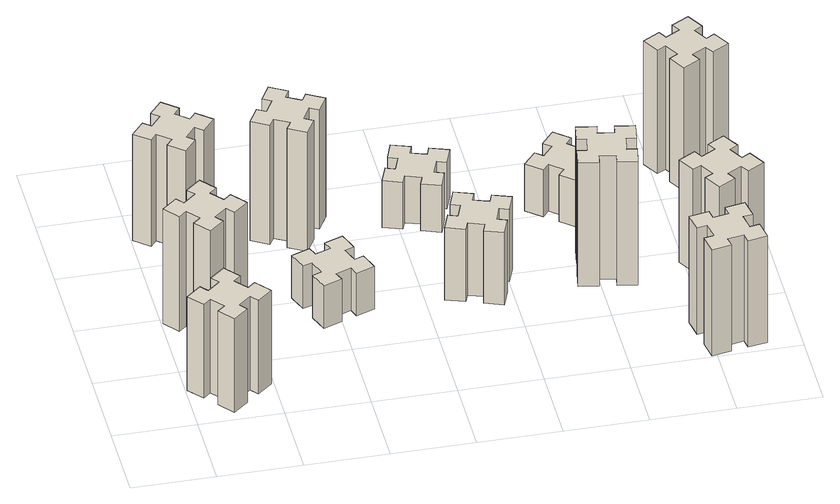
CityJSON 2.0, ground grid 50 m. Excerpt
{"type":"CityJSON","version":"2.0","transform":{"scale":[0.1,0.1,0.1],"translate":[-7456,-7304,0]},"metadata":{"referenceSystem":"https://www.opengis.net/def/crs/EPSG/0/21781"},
"CityObjects":{
"building1":{"type":"Building","attributes":{"class":"1000","function":"1000","usage":"1000","yearOfConstruction":2016,"roofType":"1000","measuredHeight":66,"storeysAboveGround":30,"storeysBelowGround":0},"geometry":[{"type":"Solid","lod":"1","boundaries":[[[[0,1,2,3,4,5,6,7,8,9,10,11,12,13,14,15,16,17,18,19]],[[17,16,20,21]],[[16,15,22,20]],[[15,14,23,22]],[[14,13,24,23]],[[13,12,25,24]],[[12,11,26,25]],[[11,10,27,26]],[[10,9,28,27]],[[9,8,29,28]],[[8,7,30,29]],[[7,6,31,30]],[[6,5,32,31]],[[5,4,33,32]],[[4,3,34,33]],[[3,2,35,34]],[[2,1,36,35]],[[1,0,37,36]],[[0,19,38,37]],[[19,18,39,38]],[[18,17,21,39]],[[24,25,26,27,28,29,30,31,32,33,34,35,36,37,38,39,21,20,22,23]]]]}]},
"building2":{"type":"Building","attributes":{"class":"1000","function":"1000","usage":"1000","yearOfConstruction":2016,"roofType":"1000","measuredHeight":81,"storeysAboveGround":30,"storeysBelowGround":0},"geometry":[{"type":"Solid","lod":"1","boundaries":[[[[40,41,42,43,44,45,46,47,48,49,50,51,52,53,54,55,56,57,58,59]],[[57,56,60,61]],[[56,55,62,60]],[[55,54,63,62]],[[54,53,64,63]],[[53,52,65,64]],[[52,51,66,65]],[[51,50,67,66]],[[50,49,68,67]],[[49,48,69,68]],[[48,47,70,69]],[[47,46,71,70]],[[46,45,72,71]],[[45,44,73,72]],[[44,43,74,73]],[[43,42,75,74]],[[42,41,76,75]],[[41,40,77,76]],[[40,59,78,77]],[[59,58,79,78]],[[58,57,61,79]],[[64,65,66,67,68,69,70,71,72,73,74,75,76,77,78,79,61,60,62,63]]]]}]},
"building3":{"type":"Building","attributes":{"class":"1000","function":"1000","usage":"1000","yearOfConstruction":2016,"roofType":"1000","measuredHeight":75,"storeysAboveGround":30,"storeysBelowGround":0},"geometry":[{"type":"Solid","lod":"1","boundaries":[[[[80,81,82,83,84,85,86,87,88,89,90,91,92,93,94,95,96,97,98,99]],[[97,96,100,101]],[[96,95,102,100]],[[95,94,103,102]],[[94,93,104,103]],[[93,92,105,104]],[[92,91,106,105]],[[91,90,107,106]],[[90,89,108,107]],[[89,88,109,108]],[[88,87,110,109]],[[87,86,111,110]],[[86,85,112,111]],[[85,84,113,112]],[[84,83,114,113]],[[83,82,115,114]],[[82,81,116,115]],[[81,80,117,116]],[[80,99,118,117]],[[99,98,119,118]],[[98,97,101,119]],[[104,105,106,107,108,109,110,111,112,113,114,115,116,117,118,119,101,100,102,103]]]]}]},
"building4":{"type":"Building","attributes":{"class":"1000","function":"1000","usage":"1000","yearOfConstruction":2016,"roofType":"1000","measuredHeight":30,"storeysAboveGround":30,"storeysBelowGround":0},"geometry":[{"type":"Solid","lod":"1","boundaries":[[[[120,121,122,123,124,125,126,127,128,129,130,131,132,133,134,135,136,137,138,139]],[[137,136,140,141]],[[136,135,142,140]],[[135,134,143,142]],[[134,133,144,143]],[[133,132,145,144]],[[132,131,146,145]],[[131,130,147,146]],[[130,129,148,147]],[[129,128,149,148]],[[128,127,150,149]],[[127,126,151,150]],[[126,125,152,151]],[[125,124,153,152]],[[124,123,154,153]],[[123,122,155,154]],[[122,121,156,155]],[[121,120,157,156]],[[120,139,158,157]],[[139,138,159,158]],[[138,137,141,159]],[[144,145,146,147,148,149,150,151,152,153,154,155,156,157,158,159,141,140,142,143]]]]}]},
"building5":{"type":"Building","attributes":{"class":"1000","function":"1000","usage":"1000","yearOfConstruction":2016,"roofType":"1000","measuredHeight":84,"storeysAboveGround":30,"storeysBelowGround":0},"geometry":[{"type":"Solid","lod":"1","boundaries":[[[[160,161,162,163,164,165,166,167,168,169,170,171,172,173,174,175,176,177,178,179]],[[177,176,180,181]],[[176,175,182,180]],[[175,174,183,182]],[[174,173,184,183]],[[173,172,185,184]],[[172,171,186,185]],[[171,170,187,186]],[[170,169,188,187]],[[169,168,189,188]],[[168,167,190,189]],[[167,166,191,190]],[[166,165,192,191]],[[165,164,193,192]],[[164,163,194,193]],[[163,162,195,194]],[[162,161,196,195]],[[161,160,197,196]],[[160,179,198,197]],[[179,178,199,198]],[[178,177,181,199]],[[184,185,186,187,188,189,190,191,192,193,194,195,196,197,198,199,181,180,182,183]]]]}]},
"building6":{"type":"Building","attributes":{"class":"1000","function":"1000","usage":"1000","yearOfConstruction":2016,"roofType":"1000","measuredHeight":51,"storeysAboveGround":30,"storeysBelowGround":0},"geometry":[{"type":"Solid","lod":"1","boundaries":[[[[200,201,202,203,204,205,206,207,208,209,210,211,212,213,214,215,216,217,218,219]],[[217,216,220,221]],[[216,215,222,220]],[[215,214,223,222]],[[214,213,224,223]],[[213,212,225,224]],[[212,211,226,225]],[[211,210,227,226]],[[210,209,228,227]],[[209,208,229,228]],[[208,207,230,229]],[[207,206,231,230]],[[206,205,232,231]],[[205,204,233,232]],[[204,203,234,233]],[[203,202,235,234]],[[202,201,236,235]],[[201,200,237,236]],[[200,219,238,237]],[[219,218,239,238]],[[218,217,221,239]],[[224,225,226,227,228,229,230,231,232,233,234,235,236,237,238,239,221,220,222,223]]]]}]},
"building7":{"type":"Building","attributes":{"class":"1000","function":"1000","usage":"1000","yearOfConstruction":2016,"roofType":"1000","measuredHeight":33,"storeysAboveGround":30,"storeysBelowGround":0},"geometry":[{"type":"Solid","lod":"1","boundaries":[[[[240,241,242,243,244,245,246,247,248,249,250,251,252,253,254,255,256,257,258,259]],[[257,256,260,261]],[[256,255,262,260]],[[255,254,263,262]],[[254,253,264,263]],[[253,252,265,264]],[[252,251,266,265]],[[251,250,267,266]],[[250,249,268,267]],[[249,248,269,268]],[[248,247,270,269]],[[247,246,271,270]],[[246,245,272,271]],[[245,244,273,272]],[[244,243,274,273]],[[243,242,275,274]],[[242,241,276,275]],[[241,240,277,276]],[[240,259,278,277]],[[259,258,279,278]],[[258,257,261,279]],[[264,265,266,267,268,269,270,271,272,273,274,275,276,277,278,279,261,260,262,263]]]]}]},
"building8":{"type":"Building","attributes":{"class":"1000","function":"1000","usage":"1000","yearOfConstruction":2016,"roofType":"1000","measuredHeight":87,"storeysAboveGround":30,"storeysBelowGround":0},"geometry":[{"type":"Solid","lod":"1","boundaries":[[[[280,281,282,283,284,285,286,287,288,289,290,291,292,293,294,295,296,297,298,299]],[[297,296,300,301]],[[296,295,302,300]],[[295,294,303,302]],[[294,293,304,303]],[[293,292,305,304]],[[292,291,306,305]],[[291,290,307,306]],[[290,289,308,307]],[[289,288,309,308]],[[288,287,310,309]],[[287,286,311,310]],[[286,285,312,311]],[[285,284,313,312]],[[284,283,314,313]],[[283,282,315,314]],[[282,281,316,315]],[[281,280,317,316]],[[280,299,318,317]],[[299,298,319,318]],[[298,297,301,319]],[[304,305,306,307,308,309,310,311,312,313,314,315,316,317,318,319,301,300,302,303]]]]}]},
"building9":{"type":"Building","attributes":{"class":"1000","function":"1000","usage":"1000","yearOfConstruction":2016,"roofType":"1000","measuredHeight":33,"storeysAboveGround":30,"storeysBelowGround":0},"geometry":[{"type":"Solid","lod":"1","boundaries":[[[[320,321,322,323,324,325,326,327,328,329,330,331,332,333,334,335,336,337,338,339]],[[337,336,340,341]],[[336,335,342,340]],[[335,334,343,342]],[[334,333,344,343]],[[333,332,345,344]],[[332,331,346,345]],[[331,330,347,346]],[[330,329,348,347]],[[329,328,349,348]],[[328,327,350,349]],[[327,326,351,350]],[[326,325,352,351]],[[325,324,353,352]],[[324,323,354,353]],[[323,322,355,354]],[[322,321,356,355]],[[321,320,357,356]],[[320,339,358,357]],[[339,338,359,358]],[[338,337,341,359]],[[344,345,346,347,348,349,350,351,352,353,354,355,356,357,358,359,341,340,342,343]]]]}]},
"building10":{"type":"Building","attributes":{"class":"1000","function":"1000","usage":"1000","yearOfConstruction":2016,"roofType":"1000","measuredHeight":75,"storeysAboveGround":30,"storeysBelowGround":0},"geometry":[{"type":"Solid","lod":"1","boundaries":[[[[360,361,362,363,364,365,366,367,368,369,370,371,372,373,374,375,376,377,378,379]],[[377,376,380,381]],[[376,375,382,380]],[[375,374,383,382]],[[374,373,384,383]],[[373,372,385,384]],[[372,371,386,385]],[[371,370,387,386]],[[370,369,388,387]],[[369,368,389,388]],[[368,367,390,389]],[[367,366,391,390]],[[366,365,392,391]],[[365,364,393,392]],[[364,363,394,393]],[[363,362,395,394]],[[362,361,396,395]],[[361,360,397,396]],[[360,379,398,397]],[[379,378,399,398]],[[378,377,381,399]],[[384,385,386,387,388,389,390,391,392,393,394,395,396,397,398,399,381,380,382,383]]]]}]},
"building11":{"type":"Building","attributes":{"class":"1000","function":"1000","usage":"1000","yearOfConstruction":2016,"roofType":"1000","measuredHeight":72,"storeysAboveGround":30,"storeysBelowGround":0},"geometry":[{"type":"Solid","lod":"1","boundaries":[[[[400,401,402,403,404,405,406,407,408,409,410,411,412,413,414,415,416,417,418,419]],[[417,416,420,421]],[[416,415,422,420]],[[415,414,423,422]],[[414,413,424,423]],[[413,412,425,424]],[[412,411,426,425]],[[411,410,427,426]],[[410,409,428,427]],[[409,408,429,428]],[[408,407,430,429]],[[407,406,431,430]],[[406,405,432,431]],[[405,404,433,432]],[[404,403,434,433]],[[403,402,435,434]],[[402,401,436,435]],[[401,400,437,436]],[[400,419,438,437]],[[419,418,439,438]],[[418,417,421,439]],[[424,425,426,427,428,429,430,431,432,433,434,435,436,437,438,439,421,420,422,423]]]]}]},
"building12":{"type":"Building","attributes":{"class":"1000","function":"1000","usage":"1000","yearOfConstruction":2016,"roofType":"1000","measuredHeight":87,"storeysAboveGround":30,"storeysBelowGround":0},"geometry":[{"type":"Solid","lod":"1","boundaries":[[[[440,441,442,443,444,445,446,447,448,449,450,451,452,453,454,455,456,457,458,459]],[[457,456,460,461]],[[456,455,462,460]],[[455,454,463,462]],[[454,453,464,463]],[[453,452,465,464]],[[452,451,466,465]],[[451,450,467,466]],[[450,449,468,467]],[[449,448,469,468]],[[448,447,470,469]],[[447,446,471,470]],[[446,445,472,471]],[[445,444,473,472]],[[444,443,474,473]],[[443,442,475,474]],[[442,441,476,475]],[[441,440,477,476]],[[440,459,478,477]],[[459,458,479,478]],[[458,457,461,479]],[[464,465,466,467,468,469,470,471,472,473,474,475,476,477,478,479,461,460,462,463]]]]}]}
},
"vertices":[
[362,338,0],[297,414,0],[343,453,0],[266,545,0],[174,468,0],[213,422,0],[136,357,0],[98,403,0],[6,326,0],[83,234,0],[129,273,0],[193,196,0],[147,158,0],[224,66,0],[316,143,0],[278,189,0],[354,253,0],[393,207,0],[485,284,0],[408,376,0],[354,253,660],[393,207,660],[278,189,660],[316,143,660],[224,66,660],[147,158,660],[193,196,660],[129,273,660],[83,234,660],[6,326,660],[98,403,660],[136,357,660],[213,422,660],[174,468,660],[266,545,660],[343,453,660],[297,414,660],[362,338,660],[408,376,660],[485,284,660],
[213,1062,0],[136,997,0],[98,1043,0],[6,966,0],[83,874,0],[129,913,0],[193,836,0],[147,798,0],[224,706,0],[316,783,0],[278,829,0],[354,893,0],[393,847,0],[485,924,0],[408,1016,0],[362,978,0],[297,1054,0],[343,1093,0],[266,1185,0],[174,1108,0],[297,1054,810],[343,1093,810],[362,978,810],[408,1016,810],[485,924,810],[393,847,810],[354,893,810],[278,829,810],[316,783,810],[224,706,810],[147,798,810],[193,836,810],[129,913,810],[83,874,810],[6,966,810],[98,1043,810],[136,997,810],[213,1062,810],[174,1108,810],[266,1185,810],
[354,1837,0],[278,1902,0],[316,1948,0],[224,2025,0],[147,1933,0],[193,1894,0],[129,1818,0],[83,1856,0],[6,1764,0],[98,1687,0],[136,1733,0],[213,1669,0],[174,1623,0],[266,1546,0],[343,1638,0],[297,1676,0],[362,1753,0],[408,1714,0],[485,1806,0],[393,1883,0],[362,1753,750],[408,1714,750],[297,1676,750],[343,1638,750],[266,1546,750],[174,1623,750],[213,1669,750],[136,1733,750],[98,1687,750],[6,1764,750],[83,1856,750],[129,1818,750],[193,1894,750],[147,1933,750],[224,2025,750],[316,1948,750],[278,1902,750],[354,1837,750],[393,1883,750],[485,1806,750],
[976,825,0],[1070,859,0],[1090,803,0],[1203,844,0],[1162,957,0],[1106,936,0],[1072,1030,0],[1128,1050,0],[1087,1163,0],[974,1122,0],[995,1066,0],[901,1032,0],[880,1088,0],[767,1047,0],[809,934,0],[865,955,0],[899,861,0],[843,840,0],[884,727,0],[997,769,0],[899,861,300],[843,840,300],[865,955,300],[809,934,300],[767,1047,300],[880,1088,300],[901,1032,300],[995,1066,300],[974,1122,300],[1087,1163,300],[1128,1050,300],[1072,1030,300],[1106,936,300],[1162,957,300],[1203,844,300],[1090,803,300],[1070,859,300],[976,825,300],[997,769,300],[884,727,300],
[787,1615,0],[874,1565,0],[844,1513,0],[948,1453,0],[1008,1557,0],[956,1587,0],[1006,1674,0],[1058,1644,0],[1118,1748,0],[1014,1808,0],[984,1756,0],[897,1806,0],[927,1858,0],[823,1918,0],[763,1814,0],[815,1784,0],[765,1697,0],[713,1727,0],[653,1623,0],[757,1563,0],[765,1697,840],[713,1727,840],[815,1784,840],[763,1814,840],[823,1918,840],[927,1858,840],[897,1806,840],[984,1756,840],[1014,1808,840],[1118,1748,840],[1058,1644,840],[1006,1674,840],[956,1587,840],[1008,1557,840],[948,1453,840],[844,1513,840],[874,1565,840],[787,1615,840],[757,1563,840],[653,1623,840],
[1910,1032,0],[1816,1066,0],[1837,1122,0],[1724,1163,0],[1683,1050,0],[1739,1030,0],[1705,936,0],[1649,957,0],[1607,844,0],[1720,803,0],[1741,859,0],[1835,825,0],[1814,769,0],[1927,727,0],[1968,840,0],[1912,861,0],[1946,955,0],[2002,934,0],[2043,1047,0],[1930,1088,0],[1946,955,510],[2002,934,510],[1912,861,510],[1968,840,510],[1927,727,510],[1814,769,510],[1835,825,510],[1741,859,510],[1720,803,510],[1607,844,510],[1649,957,510],[1705,936,510],[1739,1030,510],[1683,1050,510],[1724,1163,510],[1837,1122,510],[1816,1066,510],[1910,1032,510],[1930,1088,510],[2043,1047,510],
[1541,1599,0],[1635,1565,0],[1614,1509,0],[1727,1467,0],[1768,1580,0],[1712,1601,0],[1746,1695,0],[1802,1674,0],[1843,1787,0],[1730,1828,0],[1710,1772,0],[1616,1806,0],[1637,1862,0],[1524,1903,0],[1483,1790,0],[1539,1770,0],[1505,1676,0],[1449,1697,0],[1407,1584,0],[1520,1543,0],[1505,1676,330],[1449,1697,330],[1539,1770,330],[1483,1790,330],[1524,1903,330],[1637,1862,330],[1616,1806,330],[1710,1772,330],[1730,1828,330],[1843,1787,330],[1802,1674,330],[1746,1695,330],[1712,1601,330],[1768,1580,330],[1727,1467,330],[1614,1509,330],[1635,1565,330],[1541,1599,330],[1520,1543,330],[1407,1584,330],
[2497,846,0],[2595,828,0],[2585,769,0],[2703,748,0],[2724,867,0],[2665,877,0],[2682,975,0],[2741,965,0],[2762,1083,0],[2644,1104,0],[2634,1045,0],[2535,1062,0],[2546,1121,0],[2427,1142,0],[2407,1024,0],[2466,1014,0],[2448,915,0],[2389,926,0],[2368,807,0],[2487,787,0],[2448,915,870],[2389,926,870],[2466,1014,870],[2407,1024,870],[2427,1142,870],[2546,1121,870],[2535,1062,870],[2634,1045,870],[2644,1104,870],[2762,1083,870],[2741,965,870],[2682,975,870],[2665,877,870],[2724,867,870],[2703,748,870],[2585,769,870],[2595,828,870],[2497,846,870],[2487,787,870],[2368,807,870],
[2413,1694,0],[2349,1618,0],[2303,1656,0],[2226,1564,0],[2318,1487,0],[2356,1533,0],[2433,1469,0],[2394,1423,0],[2486,1346,0],[2563,1438,0],[2517,1476,0],[2582,1553,0],[2628,1514,0],[2705,1606,0],[2613,1683,0],[2574,1637,0],[2498,1702,0],[2536,1748,0],[2444,1825,0],[2367,1733,0],[2498,1702,330],[2536,1748,330],[2574,1637,330],[2613,1683,330],[2705,1606,330],[2628,1514,330],[2582,1553,330],[2517,1476,330],[2563,1438,330],[2486,1346,330],[2394,1423,330],[2433,1469,330],[2356,1533,330],[2318,1487,330],[2226,1564,330],[2303,1656,330],[2349,1618,330],[2413,1694,330],[2367,1733,330],[2444,1825,330],
[3075,88,0],[3174,106,0],[3184,47,0],[3302,67,0],[3281,186,0],[3222,175,0],[3205,274,0],[3264,284,0],[3243,402,0],[3125,381,0],[3135,322,0],[3037,305,0],[3027,364,0],[2908,343,0],[2929,225,0],[2988,235,0],[3006,137,0],[2947,127,0],[2967,8,0],[3086,29,0],[3006,137,750],[2947,127,750],[2988,235,750],[2929,225,750],[2908,343,750],[3027,364,750],[3037,305,750],[3135,322,750],[3125,381,750],[3243,402,750],[3264,284,750],[3205,274,750],[3222,175,750],[3281,186,750],[3302,67,750],[3184,47,750],[3174,106,750],[3075,88,750],[3086,29,750],[2967,8,750],
[3326,857,0],[3276,944,0],[3328,974,0],[3268,1078,0],[3164,1018,0],[3194,966,0],[3107,916,0],[3077,968,0],[2973,908,0],[3033,804,0],[3085,834,0],[3135,747,0],[3083,717,0],[3143,613,0],[3247,673,0],[3217,725,0],[3304,775,0],[3334,723,0],[3438,783,0],[3378,887,0],[3304,775,720],[3334,723,720],[3217,725,720],[3247,673,720],[3143,613,720],[3083,717,720],[3135,747,720],[3085,834,720],[3033,804,720],[2973,908,720],[3077,968,720],[3107,916,720],[3194,966,720],[3164,1018,720],[3268,1078,720],[3328,974,720],[3276,944,720],[3326,857,720],[3378,887,720],[3438,783,720],
[3326,1797,0],[3276,1884,0],[3328,1914,0],[3268,2018,0],[3164,1958,0],[3194,1906,0],[3107,1856,0],[3077,1908,0],[2973,1848,0],[3033,1744,0],[3085,1774,0],[3135,1687,0],[3083,1657,0],[3143,1553,0],[3247,1613,0],[3217,1665,0],[3304,1715,0],[3334,1663,0],[3438,1723,0],[3378,1827,0],[3304,1715,870],[3334,1663,870],[3217,1665,870],[3247,1613,870],[3143,1553,870],[3083,1657,870],[3135,1687,870],[3085,1774,870],[3033,1744,870],[2973,1848,870],[3077,1908,870],[3107,1856,870],[3194,1906,870],[3164,1958,870],[3268,2018,870],[3328,1914,870],[3276,1884,870],[3326,1797,870],[3378,1827,870],[3438,1723,870]
]}
